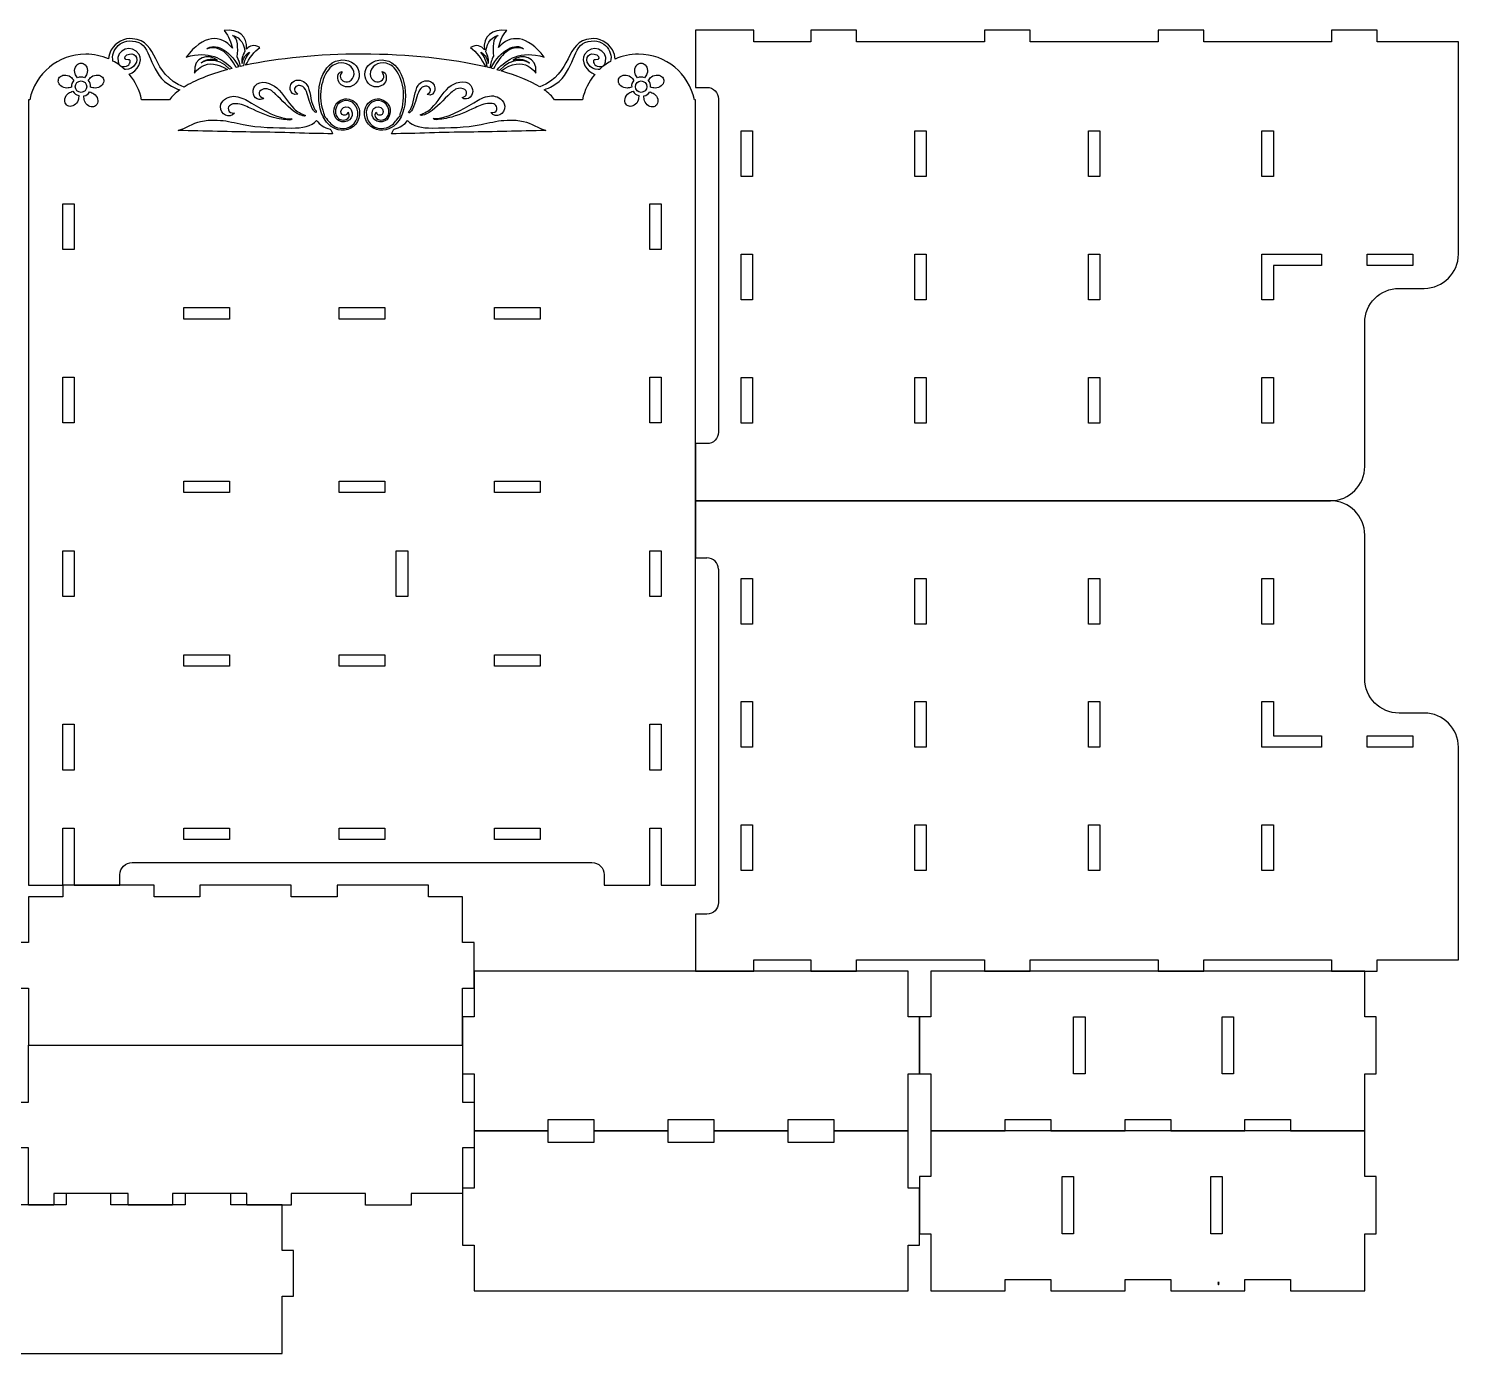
# Model space of a CAD drawing. Extents: x 0 to 3260, y 58 to 1703.
# Drawn here: x 1485 to 3260, y 58 to 1703 of the extents above; entities that cross this region are included whole.
import ezdxf

# ---------------------------------------------------------------- set-up
doc = ezdxf.new("R2010")
doc.units = 0
doc.layers.add('A0102_Printing_01', color=7, linetype='CONTINUOUS')

msp = doc.modelspace()

# ---------------------------------------------------------------- linework, layer by layer
at = {"layer": 'A0102_Printing_01', "color": 1}
for points in [[(3259.967919, 1422.806964), (3259.967919, 1686.491958), (3159.337921, 1686.491958), (3159.337921, 1700.664957), (3102.644922, 1700.664957), (3102.644922, 1686.491958), (2943.904926, 1686.491958), (2943.904926, 1700.664957), (2887.211928, 1700.664957), (2887.211928, 1686.491958), (2728.470932, 1686.491958), (2728.470932, 1700.664957), (2671.778933, 1700.664957), (2671.778933, 1686.491958), (2513.037937, 1686.491958), (2513.037937, 1700.664957), (2456.344939, 1700.664957), (2456.344939, 1686.491958), (2385.47894, 1686.491958), (2385.47894, 1700.664957), (2313.195942, 1700.664957), (2313.195942, 1629.798959), (2327.368942, 1629.798959)], [(2341.541941, 1615.62496), (2341.541941, 1201.76697)], [(1486.899663, 1614.39826), (1485.479663, 1614.39826), (1485.479663, 639.280284), (1527.998662, 639.280284), (1527.998662, 710.146282), (1542.172661, 710.146282), (1542.172661, 639.280284), (1598.86566, 639.280284), (1598.86566, 652.359284)], [(1660.438658, 1614.39826), (1625.791659, 1614.39826)], [(2172.883646, 1614.39826), (2138.236647, 1614.39826)], [(2199.809645, 652.359284), (2199.809645, 639.280284), (2256.502644, 639.280284), (2256.502644, 710.146282), (2270.676643, 710.146282), (2270.676643, 639.280284), (2313.195642, 639.280284), (2313.195642, 1614.39826), (2311.775642, 1614.39826)], [(3186.33792, 1380.349965), (3217.51092, 1380.349965)], [(3143.746921, 1159.373971), (3143.746921, 1337.758967)], [(2327.368942, 1187.59397), (2313.195942, 1187.59397), (2313.195942, 1116.727972), (3101.100922, 1116.727972)], [(3101.100922, 1116.727972), (2313.195942, 1116.727972), (2313.195942, 1045.861974), (2327.368942, 1045.861974)], [(3143.746921, 895.696978), (3143.746921, 1074.081973)], [(2341.541941, 1031.687974), (2341.541941, 617.829985)], [(3217.51092, 853.105979), (3186.33792, 853.105979)], [(2327.368942, 603.656985), (2313.195942, 603.656985), (2313.195942, 532.790987), (2385.47894, 532.790987), (2385.47894, 546.963986), (2456.344939, 546.963986), (2456.344939, 532.790987), (2513.037937, 532.790987), (2513.037937, 546.963986), (2671.778933, 546.963986), (2671.778933, 532.790987), (2728.470932, 532.790987), (2728.470932, 546.963986), (2887.211928, 546.963986), (2887.211928, 532.790987), (2943.904926, 532.790987), (2943.904926, 546.963986), (3102.644922, 546.963986), (3102.644922, 532.790987), (3159.337921, 532.790987), (3159.337921, 546.963986), (3259.967919, 546.963986), (3259.967919, 810.64898)], [(1614.13266, 667.626283), (2184.542645, 667.626283)], [(1471.383563, 369.988891), (1485.556563, 369.988891), (1485.556563, 440.854889), (2024.139449, 440.854889), (2024.139449, 511.720887), (2038.312449, 511.720887), (2038.312449, 568.413886), (2024.139449, 568.413886), (2024.139449, 625.106884), (1981.61945, 625.106884), (1981.61945, 639.279884), (1868.233453, 639.279884), (1868.233453, 625.106884), (1811.540455, 625.106884), (1811.540455, 639.279884), (1698.154458, 639.279884), (1698.154458, 625.106884), (1641.462459, 625.106884), (1641.462459, 639.279884), (1528.076462, 639.279884), (1528.076462, 625.106884), (1485.556463, 625.106884), (1485.556463, 568.413886), (1471.383463, 568.413886)], [(1471.383463, 511.720887), (1485.556463, 511.720887), (1485.556563, 440.854889), (2024.139549, 440.854889), (2024.139549, 369.988891), (2038.312549, 369.988891), (2038.312549, 313.295892), (2024.139549, 313.295892), (2024.139549, 256.602894), (1960.359551, 256.602894), (1960.359551, 242.429894), (1903.666552, 242.429894), (1903.666552, 256.602894), (1811.540555, 256.602894), (1811.540555, 242.429894), (1756.265556, 242.429894), (1756.265556, 256.602894), (1664.139558, 256.602894), (1664.139558, 242.429894), (1608.86356, 242.429894), (1608.86356, 256.602894), (1516.737562, 256.602894), (1516.737562, 242.429894), (1485.556563, 242.429894), (1485.556563, 313.295892), (1471.383563, 313.295892)], [(1261.532568, 58.195699), (1800.115555, 58.195699), (1800.115555, 129.061697), (1814.288555, 129.061697), (1814.288555, 185.754695), (1800.115555, 185.754695), (1800.115555, 242.447694), (1736.335557, 242.447694), (1736.335557, 256.620694), (1679.642558, 256.620694), (1679.642558, 242.447694), (1587.51656, 242.447694), (1587.51656, 256.620694), (1532.241562, 256.620694), (1532.241562, 242.447694), (1440.115564, 242.447694)]]:
    msp.add_lwpolyline(points, dxfattribs=at)
for points in [[(1706.577657, 1677.777258)], [(1754.014656, 1674.782258)], [(2046.663649, 1673.682258)], [(2099.854648, 1677.777258)], [(1543.515661, 1654.819259)], [(1866.378653, 1662.372258)], [(2207.802645, 1662.110258)], [(2238.581644, 1654.819259)], [(1522.370662, 1637.574259)], [(1578.725661, 1637.574259)], [(1815.383655, 1637.922259)], [(2217.437645, 1637.574259)], [(2273.792643, 1637.574259)], [(1543.431661, 1630.679259)], [(1766.215656, 1631.471259)], [(2007.07865, 1629.884259)], [(2062.276648, 1619.12426)], [(2238.498644, 1630.679259)], [(1546.983661, 1613.94926)], [(1570.265661, 1608.62626)], [(1660.438658, 1614.39826)], [(1723.751657, 1606.17426)], [(1902.533652, 1600.43826)], [(1958.764651, 1601.56826)], [(2242.050644, 1613.94926)], [(2254.861644, 1606.83526)], [(1766.297656, 1574.301261)], [(2032.376649, 1574.301261)], [(2384.06194, 1519.247962), (2369.888941, 1519.247962), (2369.888941, 1575.940961), (2384.06194, 1575.940961)], [(2599.494935, 1519.247962), (2585.321935, 1519.247962), (2585.321935, 1575.940961), (2599.494935, 1575.940961)], [(2814.92793, 1519.247962), (2800.75493, 1519.247962), (2800.75493, 1575.940961), (2814.92793, 1575.940961)], [(3030.360924, 1519.247962), (3016.187925, 1519.247962), (3016.187925, 1575.940961), (3030.360924, 1575.940961)], [(1542.172661, 1428.729264), (1527.999662, 1428.729264), (1527.999662, 1485.422263), (1542.172661, 1485.422263)], [(2270.676643, 1428.729264), (2256.503644, 1428.729264), (2256.503644, 1485.422263), (2270.676643, 1485.422263)], [(2384.06194, 1366.176966), (2369.888941, 1366.176966), (2369.888941, 1422.869964), (2384.06194, 1422.869964)], [(2599.494935, 1366.176966), (2585.321935, 1366.176966), (2585.321935, 1422.869964), (2599.494935, 1422.869964)], [(2814.92793, 1366.176966), (2800.75493, 1366.176966), (2800.75493, 1422.869964), (2814.92793, 1422.869964)], [(3089.888923, 1422.869964), (3089.888923, 1408.695965), (3030.360924, 1408.695965), (3030.360924, 1366.176966), (3016.187925, 1366.176966), (3016.187925, 1422.869964)], [(3203.27492, 1408.695965), (3146.581921, 1408.695965), (3146.581921, 1422.868964), (3203.27492, 1422.868964)], [(1734.927657, 1342.272266), (1678.234658, 1342.272266), (1678.234658, 1356.445266), (1734.927657, 1356.445266)], [(1927.683652, 1342.272266), (1870.990653, 1342.272266), (1870.990653, 1356.445266), (1927.683652, 1356.445266)], [(2120.439647, 1342.272266), (2063.746648, 1342.272266), (2063.746648, 1356.445266), (2120.439647, 1356.445266)], [(1542.172661, 1213.29527), (1527.999662, 1213.29527), (1527.999662, 1269.988268), (1542.172661, 1269.988268)], [(2270.676643, 1213.29527), (2256.503644, 1213.29527), (2256.503644, 1269.988268), (2270.676643, 1269.988268)], [(2384.06194, 1213.10597), (2369.888941, 1213.10597), (2369.888941, 1269.798968), (2384.06194, 1269.798968)], [(2599.494935, 1213.10597), (2585.321935, 1213.10597), (2585.321935, 1269.798968), (2599.494935, 1269.798968)], [(2814.92793, 1213.10597), (2800.75493, 1213.10597), (2800.75493, 1269.798968), (2814.92793, 1269.798968)], [(3030.360924, 1213.10597), (3016.187925, 1213.10597), (3016.187925, 1269.798968), (3030.360924, 1269.798968)], [(1734.927657, 1126.839272), (1678.234658, 1126.839272), (1678.234658, 1141.012271), (1734.927657, 1141.012271)], [(1927.683652, 1126.839272), (1870.990653, 1126.839272), (1870.990653, 1141.012271), (1927.683652, 1141.012271)], [(2120.439647, 1126.839272), (2063.746648, 1126.839272), (2063.746648, 1141.012271), (2120.439647, 1141.012271)], [(1542.172661, 997.862275), (1527.999662, 997.862275), (1527.999662, 1054.555274), (1542.172661, 1054.555274)], [(1956.030651, 997.863275), (1941.857651, 997.863275), (1941.857651, 1054.556274), (1956.030651, 1054.556274)], [(2270.676643, 997.862275), (2256.503644, 997.862275), (2256.503644, 1054.555274), (2270.676643, 1054.555274)], [(2369.888941, 1020.349974), (2384.06194, 1020.349974), (2384.06194, 963.656976), (2369.888941, 963.656976)], [(2585.321935, 1020.349974), (2599.494935, 1020.349974), (2599.494935, 963.656976), (2585.321935, 963.656976)], [(2800.75493, 1020.349974), (2814.92793, 1020.349974), (2814.92793, 963.656976), (2800.75493, 963.656976)], [(3016.187925, 1020.349974), (3030.360924, 1020.349974), (3030.360924, 963.656976), (3016.187925, 963.656976)], [(1734.927657, 911.406277), (1678.234658, 911.406277), (1678.234658, 925.579277), (1734.927657, 925.579277)], [(1927.683652, 911.406277), (1870.990653, 911.406277), (1870.990653, 925.579277), (1927.683652, 925.579277)], [(2120.439647, 911.406277), (2063.746648, 911.406277), (2063.746648, 925.579277), (2120.439647, 925.579277)], [(2369.888941, 867.278978), (2384.06194, 867.278978), (2384.06194, 810.58598), (2369.888941, 810.58598)], [(2585.321935, 867.278978), (2599.494935, 867.278978), (2599.494935, 810.58598), (2585.321935, 810.58598)], [(2800.75493, 867.278978), (2814.92793, 867.278978), (2814.92793, 810.58598), (2800.75493, 810.58598)], [(3016.187925, 810.58598), (3016.187925, 810.58598), (3016.187925, 867.278978), (3030.360924, 867.278978), (3030.360924, 824.758979), (3089.888923, 824.758979), (3089.888923, 810.58598)], [(1542.172661, 782.42928), (1527.999662, 782.42928), (1527.999662, 839.122279), (1542.172661, 839.122279)], [(2270.676643, 782.42928), (2256.503644, 782.42928), (2256.503644, 839.122279), (2270.676643, 839.122279)], [(3146.581921, 824.758979), (3203.27492, 824.758979), (3203.27492, 810.58598), (3146.581921, 810.58598)], [(1734.927657, 695.973283), (1678.234658, 695.973283), (1678.234658, 710.146282), (1734.927657, 710.146282)], [(1927.683652, 695.973283), (1870.990653, 695.973283), (1870.990653, 710.146282), (1927.683652, 710.146282)], [(2120.439647, 695.973283), (2063.746648, 695.973283), (2063.746648, 710.146282), (2120.439647, 710.146282)], [(2369.888941, 714.207982), (2384.06194, 714.207982), (2384.06194, 657.514984), (2369.888941, 657.514984)], [(2585.321935, 714.207982), (2599.494935, 714.207982), (2599.494935, 657.514984), (2585.321935, 657.514984)], [(2800.75493, 714.207982), (2814.92793, 714.207982), (2814.92793, 657.514984), (2800.75493, 657.514984)], [(3016.187925, 714.207982), (3030.360924, 714.207982), (3030.360924, 657.514984), (3016.187925, 657.514984)], [(2576.940136, 532.771687), (2038.357149, 532.771687), (2038.357149, 476.078688), (2024.184149, 476.078688), (2024.184149, 405.21269), (2038.357149, 405.21269), (2038.357149, 334.346692), (2130.483147, 334.346692), (2130.483147, 348.519691), (2187.176145, 348.519691), (2187.176145, 334.346692), (2279.302143, 334.346692), (2279.302143, 348.519691), (2335.995142, 348.519691), (2335.995142, 334.346692), (2428.121139, 334.346692), (2428.121139, 348.519691), (2484.814138, 348.519691), (2484.814138, 334.346692), (2576.940136, 334.346692), (2576.940136, 405.21269), (2591.113135, 405.21269), (2591.113135, 476.078688), (2576.940136, 476.078688)], [(3143.868921, 532.771987), (2605.286935, 532.771987), (2605.286935, 476.078988), (2591.113935, 476.078988), (2591.113935, 405.21299), (2605.286935, 405.21299), (2605.286935, 334.345992), (2697.412933, 334.345992), (2697.412933, 348.519991), (2754.105931, 348.519991), (2754.105931, 334.345992), (2846.231929, 334.345992), (2846.231929, 348.519991), (2902.924927, 348.519991), (2902.924927, 334.345992), (2995.050925, 334.345992), (2995.050925, 348.519991), (3051.742924, 348.519991), (3051.742924, 334.345992), (3143.868921, 334.345992), (3143.868921, 405.21299), (3158.042921, 405.21299), (3158.042921, 476.078988), (3143.868921, 476.078988)], [(2796.62493, 405.21299), (2782.45193, 405.21299), (2782.45193, 476.078988), (2796.62493, 476.078988)], [(2980.876925, 405.21299), (2966.703926, 405.21299), (2966.703926, 476.078988), (2980.876925, 476.078988)], [(2576.940136, 192.614195), (2591.113135, 192.614195), (2591.113135, 263.480193), (2576.940136, 263.480193), (2576.940136, 334.346192), (2484.814138, 334.346192), (2484.814138, 320.173192), (2428.121139, 320.173192), (2428.121139, 334.346192), (2335.995142, 334.346192), (2335.995142, 320.173192), (2279.302143, 320.173192), (2279.302143, 334.346192), (2187.176145, 334.346192), (2187.176145, 320.173192), (2130.483147, 320.173192), (2130.483147, 334.346192), (2038.357149, 334.346192), (2038.357149, 263.480193), (2024.184149, 263.480193), (2024.184149, 192.614195), (2038.357149, 192.614195), (2038.357149, 135.921197), (2576.940136, 135.921197)], [(2605.286935, 277.653993), (2591.113935, 277.653993), (2591.113935, 206.786995), (2605.286935, 206.786995), (2605.286935, 135.920997), (2697.412933, 135.920997), (2697.412933, 150.093996), (2754.105931, 150.093996), (2754.105931, 135.920997), (2846.231929, 135.920997), (2846.231929, 150.093996), (2902.924927, 150.093996), (2902.924927, 135.920997), (2995.050925, 135.920997), (2995.050925, 150.093996), (3051.742924, 150.093996), (3051.742924, 135.920997), (3143.868921, 135.920997), (3143.868921, 206.786995), (3158.042921, 206.786995), (3158.042921, 277.653993), (3143.868921, 277.653993), (3143.868921, 334.345992), (2605.286935, 334.345992)], [(2768.278931, 277.653993), (2782.45193, 277.653993), (2782.45193, 206.787995), (2768.278931, 206.787995)], [(2952.530926, 277.653993), (2966.703926, 277.653993), (2966.703926, 206.787995), (2952.530926, 206.787995)]]:
    msp.add_lwpolyline(points, close=True, dxfattribs=at)
at = {"layer": 'A0102_Printing_01', "color": 7}
msp.add_lwpolyline([(2961.271126, 146.271196), (2962.169126, 143.529196), (2963.064126, 146.271196)], close=True, dxfattribs=at)
at = {"layer": 'A0102_Printing_01', "color": 1}
for points in [[(1590.22666, 1662.463258), (1587.08566, 1675.229258), (1600.26766, 1693.895258), (1622.202659, 1685.381258)], [(1614.60866, 1690.213258), (1605.11566, 1691.853258), (1593.12066, 1685.122258), (1588.11566, 1676.406258)], [(1678.473658, 1630.253259), (1636.193659, 1646.270259), (1648.124659, 1687.389258), (1614.60866, 1690.213258)], [(1738.392657, 1678.333258), (1724.683657, 1696.090258), (1701.721657, 1695.372258), (1681.215658, 1667.470258)], [(1755.867656, 1677.217258), (1757.814656, 1693.368258), (1745.799656, 1702.767257), (1728.037657, 1700.263257)], [(1728.037657, 1700.263257), (1734.738657, 1693.063258), (1736.501657, 1685.561258), (1738.392657, 1678.333258)], [(1744.492656, 1667.790258), (1745.317656, 1678.679258), (1746.012656, 1691.445258), (1738.634657, 1694.045258)], [(1738.634657, 1694.045258), (1743.847656, 1693.856258), (1752.813656, 1687.305258), (1754.014656, 1674.782258)], [(2078.900648, 1700.263257), (2060.877648, 1702.804257), (2048.777649, 1693.088258), (2051.170649, 1676.500258)], [(2052.861649, 1674.084258), (2053.787649, 1687.063258), (2062.993648, 1693.853258), (2068.302648, 1694.045258)], [(2068.302648, 1694.045258), (2061.146648, 1691.523258), (2061.586648, 1679.435258), (2062.371648, 1668.773258)], [(2068.793648, 1679.284258), (2070.599648, 1686.218258), (2072.492648, 1693.378258), (2078.900648, 1700.263257)], [(2125.216647, 1667.470258), (2105.082647, 1694.866258), (2082.579648, 1696.058258), (2068.793648, 1679.284258)], [(2183.514645, 1690.213258), (2150.088646, 1687.396258), (2161.863646, 1646.493259), (2119.990647, 1630.384259)], [(2175.920646, 1685.381258), (2198.059645, 1693.974258), (2211.280645, 1674.880258), (2207.802645, 1662.110258)], [(2210.007645, 1676.406258), (2205.001645, 1685.122258), (2193.006645, 1691.853258), (2183.514645, 1690.213258)], [(1556.345661, 1671.091258), (1522.061662, 1671.091258), (1493.465663, 1646.744259), (1486.899663, 1614.39826)], [(1584.54566, 1665.241258), (1575.901661, 1668.996258), (1566.370661, 1671.091258), (1556.345661, 1671.091258)], [(1588.11566, 1676.406258), (1586.06866, 1672.792258), (1584.88166, 1668.953258), (1584.54566, 1665.241258)], [(1622.719659, 1670.538258), (1614.43566, 1684.431258), (1592.94866, 1677.183258), (1596.48666, 1661.564258)], [(1609.08566, 1664.066258), (1604.16666, 1663.721258), (1603.21766, 1668.036258), (1607.53166, 1670.106258)], [(1618.31866, 1669.071258), (1623.064659, 1663.894258), (1616.67966, 1651.640259), (1605.63366, 1651.812259)], [(1607.53166, 1670.106258), (1611.84666, 1672.178258), (1615.64366, 1671.919258), (1618.31866, 1669.071258)], [(1610.32466, 1646.125259), (1621.055659, 1650.191259), (1627.374659, 1662.755258), (1622.719659, 1670.538258)], [(1622.202659, 1685.381258), (1638.511659, 1678.995258), (1636.181659, 1644.822259), (1662.760658, 1631.360259)], [(1681.215658, 1667.470258), (1709.634657, 1675.771258), (1725.740657, 1665.648258), (1737.996657, 1653.345259)], [(1719.745657, 1663.700258), (1708.626657, 1671.964258), (1689.828658, 1668.656258), (1691.247658, 1647.667259)], [(1734.957657, 1652.551259), (1719.039657, 1668.819258), (1703.180657, 1662.700258), (1699.459658, 1660.046258)], [(1706.577657, 1677.777258), (1716.252657, 1685.189258), (1733.896657, 1677.552258), (1746.369656, 1655.401259)], [(1742.952656, 1654.585259), (1734.725657, 1670.456258), (1722.648657, 1683.295258), (1706.577657, 1677.777258)], [(1754.014656, 1674.782258), (1750.781656, 1669.820258), (1749.397656, 1663.347258), (1750.414656, 1659.472259)], [(1750.414656, 1659.472259), (1751.574656, 1664.525258), (1753.638656, 1670.380258), (1759.768656, 1673.682258)], [(1759.768656, 1673.682258), (1757.485656, 1670.442258), (1753.508656, 1665.791258), (1752.018656, 1656.691259)], [(1754.763656, 1657.284259), (1759.295656, 1665.528258), (1765.944656, 1675.355258), (1772.491656, 1679.131258)], [(1899.337653, 1671.091258), (1845.211654, 1671.091258), (1795.213655, 1665.960258), (1754.763656, 1657.284259)], [(1772.491656, 1679.131258), (1765.513656, 1683.663258), (1759.786656, 1681.588258), (1755.867656, 1677.217258)], [(2052.735649, 1655.299259), (2010.84265, 1665.172258), (1957.471651, 1671.091258), (1899.337653, 1671.091258)], [(2051.170649, 1676.500258), (2047.248649, 1681.347258), (2041.288649, 1683.903258), (2033.940649, 1679.131258)], [(2033.940649, 1679.131258), (2041.022649, 1675.046258), (2048.224649, 1663.881258), (2052.735649, 1655.299259)], [(2046.663649, 1673.682258), (2052.793649, 1670.380258), (2054.857649, 1664.525258), (2056.017649, 1659.472259)], [(2054.674649, 1654.842259), (2053.456649, 1665.179258), (2049.096649, 1670.229258), (2046.663649, 1673.682258)], [(2056.017649, 1659.472259), (2056.987649, 1663.167258), (2055.777649, 1669.227258), (2052.861649, 1674.084258)], [(2062.371648, 1668.773258), (2060.411648, 1664.452258), (2058.832649, 1659.543259), (2057.710649, 1654.097259)], [(2059.143649, 1653.738259), (2071.655648, 1677.173258), (2089.939648, 1685.373258), (2099.854648, 1677.777258)], [(2099.854648, 1677.777258), (2083.201648, 1683.495258), (2070.835648, 1669.503258), (2062.599648, 1652.850259)], [(2066.838648, 1651.709259), (2079.296648, 1664.722258), (2095.546648, 1676.136258), (2125.216647, 1667.470258)], [(2106.972647, 1660.046258), (2103.128647, 1662.788258), (2086.328648, 1669.228258), (2069.892648, 1650.857259)], [(2115.184647, 1647.667259), (2116.603647, 1668.656258), (2097.805648, 1671.964258), (2086.686648, 1663.700258)], [(2135.361647, 1631.360259), (2161.940646, 1644.822259), (2159.610646, 1678.995258), (2175.920646, 1685.381258)], [(2175.402646, 1670.538258), (2170.686646, 1662.653258), (2177.238646, 1649.867259), (2188.226645, 1645.976259)], [(2192.489645, 1651.812259), (2181.443645, 1651.640259), (2175.057646, 1663.894258), (2179.803646, 1669.071258)], [(2201.636645, 1661.564258), (2205.174645, 1677.183258), (2183.687645, 1684.431258), (2175.402646, 1670.538258)], [(2179.803646, 1669.071258), (2182.479645, 1671.919258), (2186.275645, 1672.178258), (2190.590645, 1670.106258)], [(2190.590645, 1670.106258), (2194.905645, 1668.036258), (2193.956645, 1663.721258), (2189.037645, 1664.066258)], [(2213.593645, 1665.004258), (2213.286645, 1668.789258), (2212.097645, 1672.714258), (2210.007645, 1676.406258)], [(2242.329644, 1671.091258), (2232.096644, 1671.091258), (2222.378644, 1668.908258), (2213.593645, 1665.004258)], [(2311.775642, 1614.39826), (2305.209642, 1646.744259), (2276.613643, 1671.091258), (2242.329644, 1671.091258)], [(1543.257661, 1646.705259), (1542.372661, 1649.276259), (1542.388661, 1652.220259), (1543.515661, 1654.819259)], [(1543.515661, 1654.819259), (1544.407661, 1656.878259), (1545.992661, 1658.716259), (1548.056661, 1659.529259)], [(1548.056661, 1659.529259), (1548.840661, 1659.835259), (1549.693661, 1659.996259), (1550.546661, 1660.000258)], [(1550.546661, 1660.000258), (1551.403661, 1659.996259), (1552.255661, 1659.835259), (1553.040661, 1659.529259)], [(1553.040661, 1659.529259), (1555.103661, 1658.716259), (1556.688661, 1656.878259), (1557.581661, 1654.819259)], [(1557.581661, 1654.819259), (1558.707661, 1652.220259), (1558.723661, 1649.276259), (1557.839661, 1646.705259)], [(1604.87366, 1651.845259), (1600.48066, 1655.977259), (1595.56266, 1659.552259), (1590.22666, 1662.463258)], [(1596.48666, 1661.564258), (1597.34966, 1657.766259), (1600.28366, 1654.056259), (1607.01466, 1656.127259)], [(1605.63366, 1651.812259), (1605.37466, 1651.817259), (1605.12566, 1651.833259), (1604.87366, 1651.845259)], [(1607.01466, 1656.127259), (1611.06966, 1657.421259), (1614.00466, 1664.411258), (1609.08566, 1664.066258)], [(1732.264657, 1651.828259), (1709.964657, 1645.725259), (1691.624658, 1638.413259), (1678.473658, 1630.253259)], [(1691.247658, 1647.667259), (1695.104658, 1652.268259), (1697.396658, 1654.192259), (1701.059657, 1656.131259)], [(1699.459658, 1660.046258), (1703.907657, 1664.563258), (1711.117657, 1665.995258), (1719.745657, 1663.700258)], [(1701.059657, 1656.131259), (1708.843657, 1660.575258), (1720.149657, 1660.131258), (1732.264657, 1651.828259)], [(1737.996657, 1653.345259), (1736.975657, 1653.083259), (1735.962657, 1652.818259), (1734.957657, 1652.551259)], [(1746.369656, 1655.401259), (1745.222656, 1655.131259), (1744.082656, 1654.860259), (1742.952656, 1654.585259)], [(1748.337656, 1655.861259), (1747.341656, 1660.209258), (1746.044656, 1664.192258), (1744.492656, 1667.790258)], [(1752.018656, 1656.691259), (1750.782656, 1656.418259), (1749.555656, 1656.141259), (1748.337656, 1655.861259)], [(1853.384654, 1589.11926), (1839.446654, 1610.39326), (1844.057654, 1653.360259), (1866.378653, 1662.372258)], [(1861.767653, 1655.980259), (1849.401654, 1645.919259), (1844.371654, 1621.397259), (1850.449654, 1601.38026)], [(1869.522653, 1659.857259), (1866.902653, 1659.228259), (1863.863653, 1657.656259), (1861.767653, 1655.980259)], [(1866.378653, 1662.372258), (1868.684653, 1663.211258), (1872.352653, 1663.630258), (1874.343653, 1663.944258)], [(1889.329653, 1646.128259), (1889.538653, 1655.456259), (1879.478653, 1662.268258), (1869.522653, 1659.857259)], [(1874.343653, 1663.944258), (1885.766653, 1664.258258), (1896.036653, 1656.713259), (1895.931653, 1645.710259)], [(1902.848652, 1645.710259), (1902.638652, 1656.713259), (1913.013652, 1664.258258), (1924.436652, 1663.944258)], [(1929.152652, 1659.857259), (1919.301652, 1662.268258), (1909.240652, 1655.456259), (1909.450652, 1646.128259)], [(1924.436652, 1663.944258), (1926.427652, 1663.630258), (1930.095652, 1663.211258), (1932.400652, 1662.372258)], [(1936.907652, 1655.980259), (1934.811652, 1657.656259), (1931.771652, 1659.228259), (1929.152652, 1659.857259)], [(1932.400652, 1662.372258), (1954.617651, 1653.360259), (1959.228651, 1610.39326), (1945.290651, 1589.11926)], [(1948.329651, 1601.38026), (1954.303651, 1621.397259), (1949.273651, 1645.919259), (1936.907652, 1655.980259)], [(2057.710649, 1654.097259), (2056.704649, 1654.347259), (2055.695649, 1654.596259), (2054.674649, 1654.842259)], [(2062.599648, 1652.850259), (2061.458648, 1653.149259), (2060.304648, 1653.445259), (2059.143649, 1653.738259)], [(2069.892648, 1650.857259), (2068.884648, 1651.144259), (2067.863648, 1651.427259), (2066.838648, 1651.709259)], [(2071.989648, 1650.249259), (2084.919648, 1660.052258), (2097.123648, 1660.841258), (2105.372647, 1656.131259)], [(2086.686648, 1663.700258), (2095.314648, 1665.995258), (2102.524647, 1664.563258), (2106.972647, 1660.046258)], [(2105.372647, 1656.131259), (2109.035647, 1654.192259), (2111.327647, 1652.268259), (2115.184647, 1647.667259)], [(2189.037645, 1664.066258), (2184.118645, 1664.411258), (2187.052645, 1657.421259), (2191.108645, 1656.127259)], [(2191.108645, 1656.127259), (2197.839645, 1654.056259), (2200.773645, 1657.766259), (2201.636645, 1661.564258)], [(2193.829645, 1651.871259), (2193.392645, 1651.841259), (2192.946645, 1651.821259), (2192.489645, 1651.812259)], [(2207.802645, 1662.110258), (2202.725645, 1659.271259), (2198.037645, 1655.825259), (2193.829645, 1651.871259)], [(2238.324644, 1646.705259), (2237.439644, 1649.276259), (2237.455644, 1652.220259), (2238.581644, 1654.819259)], [(2238.581644, 1654.819259), (2239.474644, 1656.878259), (2241.059644, 1658.716259), (2243.123644, 1659.529259)], [(2243.123644, 1659.529259), (2243.907644, 1659.835259), (2244.760644, 1659.996259), (2245.612644, 1660.000258)], [(2245.612644, 1660.000258), (2246.469644, 1659.996259), (2247.322644, 1659.835259), (2248.106644, 1659.529259)], [(2248.106644, 1659.529259), (2250.170644, 1658.716259), (2251.755644, 1656.878259), (2252.648644, 1654.819259)], [(2252.648644, 1654.819259), (2253.774644, 1652.220259), (2253.790644, 1649.276259), (2252.905644, 1646.705259)], [(1522.370662, 1637.574259), (1522.318662, 1638.415259), (1522.430662, 1639.276259), (1522.692662, 1640.088259)], [(1525.443662, 1631.802259), (1523.762662, 1633.286259), (1522.503662, 1635.362259), (1522.370662, 1637.574259)], [(1522.692662, 1640.088259), (1522.957662, 1640.901259), (1523.372662, 1641.661259), (1523.907662, 1642.313259)], [(1523.907662, 1642.313259), (1525.319662, 1644.026259), (1527.559662, 1644.967259), (1529.787662, 1645.177259)], [(1529.787662, 1645.177259), (1532.607662, 1645.446259), (1535.415662, 1644.549259), (1537.587662, 1642.916259)], [(1537.587662, 1642.916259), (1539.156662, 1641.733259), (1540.395661, 1640.165259), (1541.634661, 1638.596259)], [(1541.634661, 1638.596259), (1539.397662, 1636.331259), (1538.416662, 1633.310259), (1538.890662, 1630.165259)], [(1546.113661, 1641.524259), (1545.007661, 1643.186259), (1543.897661, 1644.847259), (1543.257661, 1646.705259)], [(1543.431661, 1630.679259), (1543.431661, 1634.609259), (1546.618661, 1637.795259), (1550.548661, 1637.795259)], [(1554.983661, 1641.524259), (1552.139661, 1642.948259), (1548.957661, 1642.948259), (1546.113661, 1641.524259)], [(1550.548661, 1637.795259), (1554.478661, 1637.795259), (1557.664661, 1634.609259), (1557.664661, 1630.679259)], [(1557.839661, 1646.705259), (1557.199661, 1644.847259), (1556.089661, 1643.186259), (1554.983661, 1641.524259)], [(1559.462661, 1638.596259), (1560.701661, 1640.165259), (1561.940661, 1641.733259), (1563.508661, 1642.916259)], [(1562.201661, 1630.165259), (1562.680661, 1633.310259), (1561.698661, 1636.331259), (1559.462661, 1638.596259)], [(1563.508661, 1642.916259), (1565.681661, 1644.549259), (1568.488661, 1645.446259), (1571.308661, 1645.177259)], [(1571.308661, 1645.177259), (1573.537661, 1644.967259), (1575.777661, 1644.026259), (1577.189661, 1642.313259)], [(1578.725661, 1637.574259), (1578.593661, 1635.362259), (1577.334661, 1633.286259), (1575.652661, 1631.802259)], [(1577.189661, 1642.313259), (1577.724661, 1641.661259), (1578.138661, 1640.901259), (1578.404661, 1640.088259)], [(1578.404661, 1640.088259), (1578.665661, 1639.276259), (1578.778661, 1638.415259), (1578.725661, 1637.574259)], [(1625.791659, 1614.39826), (1623.366659, 1626.340259), (1617.93266, 1637.186259), (1610.32466, 1646.125259)], [(1766.215656, 1631.471259), (1773.131656, 1640.378259), (1787.174655, 1634.824259), (1793.462655, 1629.165259)], [(1819.470655, 1621.574259), (1808.362655, 1617.90526), (1807.209655, 1634.253259), (1815.383655, 1637.922259)], [(1823.348654, 1631.843259), (1819.156655, 1633.100259), (1813.706655, 1629.852259), (1815.907655, 1625.032259)], [(1815.383655, 1637.922259), (1821.566654, 1640.646259), (1828.273654, 1636.873259), (1830.893654, 1632.996259)], [(1830.893654, 1632.996259), (1835.085654, 1626.708259), (1835.399654, 1613.39926), (1838.857654, 1606.06326)], [(1871.409653, 1635.020259), (1868.265653, 1639.212259), (1868.055653, 1648.853259), (1874.343653, 1649.377259)], [(1881.574653, 1630.304259), (1878.116653, 1630.199259), (1873.400653, 1632.400259), (1871.409653, 1635.020259)], [(1872.247653, 1643.928259), (1872.142653, 1638.897259), (1877.592653, 1635.020259), (1883.146653, 1637.116259)], [(1874.343653, 1649.377259), (1874.657653, 1648.120259), (1872.352653, 1646.443259), (1872.247653, 1643.928259)], [(1895.931653, 1645.710259), (1895.826653, 1638.164259), (1889.748653, 1630.304259), (1881.574653, 1630.304259)], [(1883.146653, 1637.116259), (1887.023653, 1638.479259), (1889.224653, 1642.460259), (1889.329653, 1646.128259)], [(1917.100652, 1630.304259), (1909.031652, 1630.304259), (1902.952652, 1638.164259), (1902.848652, 1645.710259)], [(1909.450652, 1646.128259), (1909.450652, 1642.460259), (1911.755652, 1638.479259), (1915.528652, 1637.116259)], [(1915.528652, 1637.116259), (1921.187652, 1635.020259), (1926.532652, 1638.897259), (1926.427652, 1643.928259)], [(1927.370652, 1635.020259), (1925.379652, 1632.400259), (1920.663652, 1630.199259), (1917.100652, 1630.304259)], [(1926.427652, 1643.928259), (1926.427652, 1646.443259), (1924.121652, 1648.120259), (1924.436652, 1649.377259)], [(1924.436652, 1649.377259), (1930.619652, 1648.853259), (1930.409652, 1639.212259), (1927.370652, 1635.020259)], [(1968.824651, 1632.274259), (1971.339651, 1636.151259), (1978.151651, 1639.924259), (1984.22965, 1637.199259)], [(1984.22965, 1637.199259), (1992.40465, 1633.531259), (1991.35665, 1617.18326), (1980.14265, 1620.851259)], [(2007.07865, 1629.884259), (2013.47165, 1635.543259), (2027.514649, 1641.097259), (2034.431649, 1632.190259)], [(2119.990647, 1630.384259), (2107.971647, 1637.799259), (2091.660648, 1644.511259), (2071.989648, 1650.249259)], [(2188.226645, 1645.976259), (2180.684645, 1637.065259), (2175.294646, 1626.275259), (2172.883646, 1614.39826)], [(2217.437645, 1637.574259), (2217.384645, 1638.415259), (2217.497645, 1639.276259), (2217.759645, 1640.088259)], [(2220.510644, 1631.802259), (2218.828645, 1633.286259), (2217.569645, 1635.362259), (2217.437645, 1637.574259)], [(2217.759645, 1640.088259), (2218.024645, 1640.901259), (2218.438645, 1641.661259), (2218.973645, 1642.313259)], [(2218.973645, 1642.313259), (2220.385644, 1644.026259), (2222.626644, 1644.967259), (2224.854644, 1645.177259)], [(2224.854644, 1645.177259), (2227.674644, 1645.446259), (2230.481644, 1644.549259), (2232.654644, 1642.916259)], [(2232.654644, 1642.916259), (2234.222644, 1641.733259), (2235.461644, 1640.165259), (2236.700644, 1638.596259)], [(2236.700644, 1638.596259), (2234.464644, 1636.331259), (2233.482644, 1633.310259), (2233.957644, 1630.165259)], [(2241.180644, 1641.524259), (2240.073644, 1643.186259), (2238.963644, 1644.847259), (2238.324644, 1646.705259)], [(2238.498644, 1630.679259), (2238.498644, 1634.609259), (2241.684644, 1637.795259), (2245.614644, 1637.795259)], [(2250.049644, 1641.524259), (2247.205644, 1642.948259), (2244.023644, 1642.948259), (2241.180644, 1641.524259)], [(2245.614644, 1637.795259), (2249.545644, 1637.795259), (2252.731644, 1634.609259), (2252.731644, 1630.679259)], [(2252.905644, 1646.705259), (2252.266644, 1644.847259), (2251.155644, 1643.186259), (2250.049644, 1641.524259)], [(2254.528644, 1638.596259), (2255.767644, 1640.165259), (2257.006644, 1641.733259), (2258.575644, 1642.916259)], [(2257.268644, 1630.165259), (2257.746644, 1633.310259), (2256.765644, 1636.331259), (2254.528644, 1638.596259)], [(2258.575644, 1642.916259), (2260.747643, 1644.549259), (2263.555643, 1645.446259), (2266.375643, 1645.177259)], [(2266.375643, 1645.177259), (2268.603643, 1644.967259), (2270.844643, 1644.026259), (2272.255643, 1642.313259)], [(2273.792643, 1637.574259), (2273.659643, 1635.362259), (2272.400643, 1633.286259), (2270.719643, 1631.802259)], [(2272.255643, 1642.313259), (2272.791643, 1641.661259), (2273.205643, 1640.901259), (2273.470643, 1640.088259)], [(2273.470643, 1640.088259), (2273.732643, 1639.276259), (2273.844643, 1638.415259), (2273.792643, 1637.574259)], [(1533.078662, 1629.046259), (1530.363662, 1629.002259), (1527.567662, 1629.927259), (1525.443662, 1631.802259)], [(1531.533662, 1609.32826), (1530.338662, 1611.19826), (1530.137662, 1613.62026), (1530.624662, 1615.80426)], [(1530.624662, 1615.80426), (1531.243662, 1618.57126), (1532.961662, 1620.965259), (1535.185662, 1622.522259)], [(1538.890662, 1630.165259), (1536.968662, 1629.622259), (1535.045662, 1629.079259), (1533.078662, 1629.046259)], [(1535.185662, 1622.522259), (1536.794662, 1623.652259), (1538.669662, 1624.344259), (1540.543661, 1625.035259)], [(1540.543661, 1625.035259), (1542.008661, 1622.212259), (1544.578661, 1620.341259), (1547.715661, 1619.82626)], [(1550.548661, 1623.562259), (1546.618661, 1623.562259), (1543.431661, 1626.749259), (1543.431661, 1630.679259)], [(1547.715661, 1619.82626), (1547.639661, 1617.82726), (1547.559661, 1615.83226), (1546.983661, 1613.94926)], [(1557.664661, 1630.679259), (1557.664661, 1626.749259), (1554.478661, 1623.562259), (1550.548661, 1623.562259)], [(1554.082661, 1619.12426), (1557.216661, 1619.63926), (1559.790661, 1621.509259), (1561.254661, 1624.333259)], [(1554.814661, 1613.24726), (1554.239661, 1615.13026), (1554.159661, 1617.12526), (1554.082661, 1619.12426)], [(1561.254661, 1624.333259), (1563.129661, 1623.641259), (1565.003661, 1622.949259), (1566.612661, 1621.819259)], [(1568.014661, 1629.046259), (1566.051661, 1629.079259), (1564.128661, 1629.622259), (1562.201661, 1630.165259)], [(1566.612661, 1621.819259), (1568.837661, 1620.262259), (1570.554661, 1617.86926), (1571.170661, 1615.10226)], [(1575.652661, 1631.802259), (1573.528661, 1629.927259), (1570.733661, 1629.002259), (1568.014661, 1629.046259)], [(1571.170661, 1615.10226), (1571.661661, 1612.91826), (1571.459661, 1610.49626), (1570.265661, 1608.62626)], [(1673.241658, 1626.761259), (1667.740658, 1622.804259), (1663.423658, 1618.67226), (1660.438658, 1614.39826)], [(1662.760658, 1631.360259), (1665.931658, 1629.758259), (1669.328658, 1628.072259), (1673.241658, 1626.761259)], [(1723.751657, 1606.17426), (1724.275657, 1613.61526), (1731.925657, 1617.91126), (1737.898657, 1618.64526)], [(1737.898657, 1618.64526), (1744.186656, 1619.48326), (1751.522656, 1616.33926), (1756.552656, 1613.61526)], [(1771.664656, 1614.80826), (1764.119656, 1615.43726), (1761.813656, 1625.707259), (1766.215656, 1631.471259)], [(1783.716655, 1627.383259), (1778.686656, 1629.165259), (1771.140656, 1627.279259), (1771.664656, 1621.410259)], [(1771.664656, 1621.410259), (1771.874656, 1618.58026), (1774.389656, 1617.63726), (1777.114656, 1616.69526)], [(1777.114656, 1616.69526), (1776.485656, 1614.91326), (1773.551656, 1614.70326), (1771.664656, 1614.80826)], [(1794.824655, 1618.68526), (1791.471655, 1621.830259), (1787.908655, 1625.917259), (1783.716655, 1627.383259)], [(1793.462655, 1629.165259), (1801.741655, 1621.830259), (1806.981655, 1610.93026), (1814.841655, 1603.49026)], [(1822.176654, 1595.94426), (1810.858655, 1600.87026), (1803.418655, 1610.61726), (1794.824655, 1618.68526)], [(1815.907655, 1625.032259), (1816.641655, 1623.250259), (1818.213655, 1623.250259), (1819.470655, 1621.574259)], [(1833.618654, 1613.60926), (1831.522654, 1620.735259), (1830.055654, 1629.852259), (1823.348654, 1631.843259)], [(1886.185653, 1611.86026), (1876.858653, 1616.68126), (1864.597653, 1609.97426), (1866.378653, 1597.71326)], [(1866.798653, 1608.61126), (1869.208653, 1612.38426), (1875.705653, 1616.89126), (1883.146653, 1615.21426)], [(1883.146653, 1615.21426), (1889.434653, 1613.85126), (1895.302653, 1607.98326), (1896.141653, 1600.43826)], [(1902.533652, 1600.43826), (1903.372652, 1607.98326), (1909.345652, 1613.85126), (1915.528652, 1615.21426)], [(1932.400652, 1597.71326), (1934.182652, 1609.97426), (1921.816652, 1616.68126), (1912.594652, 1611.86026)], [(1915.528652, 1615.21426), (1922.969652, 1616.89126), (1929.466652, 1612.38426), (1931.876652, 1608.61126)], [(1960.860651, 1605.34026), (1964.213651, 1612.67726), (1964.632651, 1625.986259), (1968.824651, 1632.274259)], [(1976.265651, 1631.121259), (1969.663651, 1629.130259), (1967.652651, 1619.46926), (1965.556651, 1612.34326)], [(1983.81065, 1624.309259), (1985.90665, 1629.130259), (1980.56265, 1632.378259), (1976.265651, 1631.121259)], [(2005.71665, 1619.40426), (1997.22865, 1611.33526), (1989.78765, 1601.58926), (1978.469651, 1596.66326)], [(1980.14265, 1620.851259), (1981.40065, 1622.528259), (1982.97265, 1622.528259), (1983.81065, 1624.309259)], [(1985.70065, 1604.20926), (1993.56065, 1611.64926), (1998.80065, 1622.548259), (2007.07865, 1629.884259)], [(2016.92965, 1628.102259), (2012.73865, 1626.635259), (2009.07065, 1622.548259), (2005.71665, 1619.40426)], [(2028.981649, 1622.129259), (2029.400649, 1627.997259), (2021.960649, 1629.884259), (2016.92965, 1628.102259)], [(2023.532649, 1617.41326), (2026.151649, 1618.35626), (2028.667649, 1619.29926), (2028.981649, 1622.129259)], [(2028.981649, 1615.52726), (2027.095649, 1615.42226), (2024.056649, 1615.63226), (2023.532649, 1617.41326)], [(2034.431649, 1632.190259), (2038.832649, 1626.425259), (2036.422649, 1616.15526), (2028.981649, 1615.52726)], [(2043.623649, 1614.09426), (2048.548649, 1616.81926), (2055.884649, 1619.96226), (2062.276648, 1619.12426)], [(2062.276648, 1619.12426), (2068.145648, 1618.39126), (2075.900648, 1614.09426), (2076.319648, 1606.65326)], [(2125.260647, 1626.892259), (2129.012647, 1628.183259), (2132.293647, 1629.811259), (2135.361647, 1631.360259)], [(2138.236647, 1614.39826), (2135.219647, 1618.71826), (2130.848647, 1622.896259), (2125.260647, 1626.892259)], [(2228.145644, 1629.046259), (2225.429644, 1629.002259), (2222.634644, 1629.927259), (2220.510644, 1631.802259)], [(2226.600644, 1609.32826), (2225.405644, 1611.19826), (2225.204644, 1613.62026), (2225.691644, 1615.80426)], [(2225.691644, 1615.80426), (2226.310644, 1618.57126), (2228.028644, 1620.965259), (2230.252644, 1622.522259)], [(2233.957644, 1630.165259), (2232.034644, 1629.622259), (2230.112644, 1629.079259), (2228.145644, 1629.046259)], [(2230.252644, 1622.522259), (2231.861644, 1623.652259), (2233.736644, 1624.344259), (2235.610644, 1625.035259)], [(2235.610644, 1625.035259), (2237.074644, 1622.212259), (2239.645644, 1620.341259), (2242.782644, 1619.82626)], [(2245.614644, 1623.562259), (2241.684644, 1623.562259), (2238.498644, 1626.749259), (2238.498644, 1630.679259)], [(2242.782644, 1619.82626), (2242.706644, 1617.82726), (2242.625644, 1615.83226), (2242.050644, 1613.94926)], [(2252.731644, 1630.679259), (2252.731644, 1626.749259), (2249.545644, 1623.562259), (2245.614644, 1623.562259)], [(2249.149644, 1619.12426), (2252.282644, 1619.63926), (2254.857644, 1621.509259), (2256.321644, 1624.333259)], [(2249.881644, 1613.24726), (2249.306644, 1615.13026), (2249.225644, 1617.12526), (2249.149644, 1619.12426)], [(2256.321644, 1624.333259), (2258.196644, 1623.641259), (2260.070643, 1622.949259), (2261.679643, 1621.819259)], [(2263.080643, 1629.046259), (2261.117643, 1629.079259), (2259.195644, 1629.622259), (2257.268644, 1630.165259)], [(2261.679643, 1621.819259), (2263.903643, 1620.262259), (2265.621643, 1617.86926), (2266.236643, 1615.10226)], [(2270.719643, 1631.802259), (2268.595643, 1629.927259), (2265.799643, 1629.002259), (2263.080643, 1629.046259)], [(2266.236643, 1615.10226), (2266.727643, 1612.91826), (2266.526643, 1610.49626), (2265.331643, 1608.62626)], [(2327.368942, 1629.798959), (2335.196942, 1629.798959), (2341.541941, 1623.452959), (2341.541941, 1615.62496)], [(1533.271662, 1607.48126), (1532.583662, 1607.98826), (1531.988662, 1608.62026), (1531.533662, 1609.32826)], [(1535.564662, 1606.39926), (1534.747662, 1606.61326), (1533.963662, 1606.98326), (1533.271662, 1607.48126)], [(1542.004661, 1607.53826), (1540.073661, 1606.39926), (1537.712662, 1605.84026), (1535.564662, 1606.39926)], [(1546.983661, 1613.94926), (1546.187661, 1611.35526), (1544.441661, 1608.98226), (1542.004661, 1607.53826)], [(1559.794661, 1606.83526), (1557.353661, 1608.28026), (1555.611661, 1610.65326), (1554.814661, 1613.24726)], [(1566.234661, 1605.69726), (1564.086661, 1605.13826), (1561.725661, 1605.69726), (1559.794661, 1606.83526)], [(1568.527661, 1606.77926), (1567.835661, 1606.28026), (1567.051661, 1605.91026), (1566.234661, 1605.69726)], [(1570.265661, 1608.62626), (1569.810661, 1607.91826), (1569.215661, 1607.28626), (1568.527661, 1606.77926)], [(1740.833656, 1598.00026), (1734.964657, 1590.45426), (1723.122657, 1595.69426), (1723.751657, 1606.17426)], [(1742.824656, 1609.52726), (1737.898657, 1609.73726), (1732.344657, 1607.64126), (1733.497657, 1601.87726)], [(1733.497657, 1601.87726), (1734.126657, 1598.94326), (1737.375657, 1597.79026), (1740.833656, 1598.00026)], [(1760.639656, 1604.07826), (1755.190656, 1606.59326), (1749.007656, 1609.42326), (1742.824656, 1609.52726)], [(1756.552656, 1613.61526), (1772.062656, 1605.12526), (1786.315655, 1593.91226), (1806.750655, 1590.87426)], [(1794.279655, 1591.39726), (1781.494655, 1594.12226), (1770.909656, 1599.36226), (1760.639656, 1604.07826)], [(1814.841655, 1603.49026), (1818.928655, 1599.61326), (1823.853654, 1597.09726), (1829.198654, 1594.89726)], [(1839.067654, 1601.34826), (1837.076654, 1604.07226), (1834.980654, 1608.99826), (1833.618654, 1613.60926)], [(1838.857654, 1606.06326), (1839.486654, 1604.70126), (1840.115654, 1603.33926), (1840.849654, 1602.29126)], [(1842.211654, 1598.83326), (1841.058654, 1598.72826), (1839.696654, 1600.40426), (1839.067654, 1601.34826)], [(1840.849654, 1602.29126), (1841.582654, 1601.34826), (1843.259654, 1600.40426), (1842.211654, 1598.83326)], [(1850.449654, 1601.38026), (1851.078654, 1599.18026), (1852.440654, 1596.97926), (1852.231654, 1594.56826)], [(1870.885653, 1588.17626), (1864.492653, 1591.42526), (1862.396653, 1601.90526), (1866.798653, 1608.61126)], [(1866.378653, 1597.71326), (1866.588653, 1596.24526), (1867.531653, 1593.83526), (1868.684653, 1592.47326)], [(1868.684653, 1592.47326), (1874.029653, 1585.76526), (1887.547653, 1590.37726), (1882.308653, 1598.65626)], [(1885.871653, 1601.80026), (1890.796653, 1591.94926), (1879.792653, 1583.67026), (1870.885653, 1588.17626)], [(1873.190653, 1600.01826), (1873.295653, 1604.21026), (1878.011653, 1606.72526), (1882.308653, 1605.25826)], [(1878.430653, 1595.19826), (1875.077653, 1594.67326), (1873.190653, 1597.18826), (1873.190653, 1600.01826)], [(1875.915653, 1578.849261), (1886.919653, 1579.164261), (1894.988653, 1588.28126), (1894.150653, 1599.39026)], [(1896.141653, 1600.43826), (1897.608653, 1587.44226), (1888.386653, 1578.116261), (1877.696653, 1576.858261)], [(1882.308653, 1598.65626), (1880.526653, 1597.39826), (1880.735653, 1595.61726), (1878.430653, 1595.19826)], [(1882.308653, 1605.25826), (1884.089653, 1604.62926), (1885.451653, 1602.74326), (1885.871653, 1601.80026)], [(1894.150653, 1599.39026), (1893.730653, 1604.00026), (1890.586653, 1609.55426), (1886.185653, 1611.86026)], [(1920.977652, 1576.858261), (1910.393652, 1578.116261), (1901.171652, 1587.44226), (1902.533652, 1600.43826)], [(1904.629652, 1599.39026), (1903.686652, 1588.28126), (1911.755652, 1579.164261), (1922.864652, 1578.849261)], [(1912.594652, 1611.86026), (1908.087652, 1609.55426), (1905.048652, 1604.00026), (1904.629652, 1599.39026)], [(1927.789652, 1588.17626), (1918.881652, 1583.67026), (1907.983652, 1591.94926), (1912.803652, 1601.80026)], [(1916.471652, 1598.65626), (1911.231652, 1590.37726), (1924.750652, 1585.76526), (1930.095652, 1592.47326)], [(1912.803652, 1601.80026), (1913.223652, 1602.74326), (1914.690652, 1604.62926), (1916.471652, 1605.25826)], [(1916.471652, 1605.25826), (1920.663652, 1606.72526), (1925.484652, 1604.21026), (1925.589652, 1600.01826)], [(1920.349652, 1595.19826), (1918.043652, 1595.61726), (1918.148652, 1597.39826), (1916.471652, 1598.65626)], [(1925.589652, 1600.01826), (1925.589652, 1597.18826), (1923.702652, 1594.67326), (1920.349652, 1595.19826)], [(1931.876652, 1608.61126), (1936.383652, 1601.90526), (1934.182652, 1591.42526), (1927.789652, 1588.17626)], [(1930.095652, 1592.47326), (1931.143652, 1593.83526), (1932.191652, 1596.24526), (1932.400652, 1597.71326)], [(1946.443651, 1594.56826), (1946.233651, 1596.97926), (1947.596651, 1599.18026), (1948.329651, 1601.38026)], [(1957.401651, 1598.11026), (1956.458651, 1599.68226), (1958.135651, 1600.62526), (1958.764651, 1601.56826)], [(1960.650651, 1600.62526), (1959.917651, 1599.68226), (1958.659651, 1598.00526), (1957.401651, 1598.11026)], [(1958.764651, 1601.56826), (1959.497651, 1602.61626), (1960.126651, 1603.97926), (1960.860651, 1605.34026)], [(1965.556651, 1612.34326), (1964.194651, 1607.73226), (1962.537651, 1603.35026), (1960.650651, 1600.62526)], [(1971.448651, 1595.61626), (1976.792651, 1597.81626), (1981.61365, 1600.33126), (1985.70065, 1604.20926)], [(1993.42565, 1591.35326), (2013.75665, 1594.39226), (2028.113649, 1605.60526), (2043.623649, 1614.09426)], [(2039.536649, 1604.55826), (2029.161649, 1599.84126), (2018.57665, 1594.60226), (2005.89665, 1591.87726)], [(2057.246649, 1610.00626), (2051.063649, 1609.90226), (2044.880649, 1607.07326), (2039.536649, 1604.55826)], [(2066.573648, 1602.35626), (2067.726648, 1608.12126), (2062.276648, 1610.21626), (2057.246649, 1610.00626)], [(2076.319648, 1606.65326), (2077.053648, 1596.17326), (2065.211648, 1590.93326), (2059.342649, 1598.47926)], [(2059.342649, 1598.47926), (2062.696648, 1598.27026), (2066.049648, 1599.42326), (2066.573648, 1602.35626)], [(2228.337644, 1607.48126), (2227.649644, 1607.98826), (2227.054644, 1608.62026), (2226.600644, 1609.32826)], [(2230.630644, 1606.39926), (2229.814644, 1606.61326), (2229.029644, 1606.98326), (2228.337644, 1607.48126)], [(2237.070644, 1607.53826), (2235.139644, 1606.39926), (2232.778644, 1605.84026), (2230.630644, 1606.39926)], [(2242.050644, 1613.94926), (2241.253644, 1611.35526), (2239.508644, 1608.98226), (2237.070644, 1607.53826)], [(2254.861644, 1606.83526), (2252.419644, 1608.28026), (2250.677644, 1610.65326), (2249.881644, 1613.24726)], [(2261.301643, 1605.69726), (2259.153644, 1605.13826), (2256.792644, 1605.69726), (2254.861644, 1606.83526)], [(2263.594643, 1606.77926), (2262.902643, 1606.28026), (2262.117643, 1605.91026), (2261.301643, 1605.69726)], [(2265.331643, 1608.62626), (2264.877643, 1607.91826), (2264.282643, 1607.28626), (2263.594643, 1606.77926)], [(1671.247658, 1576.397261), (1680.050658, 1578.912261), (1689.586658, 1585.87026), (1699.018658, 1587.54726)], [(1699.018658, 1587.54726), (1702.057657, 1588.07226), (1705.306657, 1588.80526), (1708.345657, 1589.11926)], [(1708.345657, 1589.11926), (1711.698657, 1589.43326), (1718.091657, 1589.22426), (1723.541657, 1588.91026)], [(1723.541657, 1588.91026), (1732.343657, 1588.28126), (1741.880656, 1585.66126), (1751.731656, 1583.67026)], [(1751.731656, 1583.67026), (1770.699656, 1579.897261), (1791.763655, 1579.582261), (1812.198655, 1579.373261)], [(1804.235655, 1589.82526), (1800.986655, 1590.03526), (1797.318655, 1590.76926), (1794.279655, 1591.39726)], [(1812.619655, 1590.66426), (1810.942655, 1588.35926), (1807.169655, 1589.51126), (1804.235655, 1589.82526)], [(1806.750655, 1590.87426), (1808.532655, 1590.66426), (1810.627655, 1590.76926), (1812.619655, 1590.66426)], [(1812.198655, 1579.373261), (1824.355654, 1579.164261), (1837.035654, 1581.46926), (1842.904654, 1588.91026)], [(1829.198654, 1594.89726), (1827.521654, 1593.11626), (1824.063654, 1595.10626), (1822.176654, 1595.94426)], [(1842.904654, 1588.91026), (1846.572654, 1583.46026), (1852.231654, 1579.792261), (1859.776654, 1578.011261)], [(1852.231654, 1594.56826), (1856.423654, 1589.74826), (1859.147654, 1585.13726), (1863.654653, 1582.30726)], [(1877.696653, 1576.858261), (1866.378653, 1575.391261), (1857.890654, 1582.30726), (1853.384654, 1589.11926)], [(1863.654653, 1582.30726), (1866.693653, 1580.31726), (1870.885653, 1578.744261), (1875.915653, 1578.849261)], [(1945.290651, 1589.11926), (1940.889651, 1582.30726), (1932.400652, 1575.391261), (1920.977652, 1576.858261)], [(1922.864652, 1578.849261), (1927.789652, 1578.744261), (1931.981652, 1580.31726), (1935.125652, 1582.30726)], [(1935.125652, 1582.30726), (1939.631652, 1585.13726), (1942.356651, 1589.74826), (1946.443651, 1594.56826)], [(1939.002652, 1578.011261), (1946.548651, 1579.792261), (1952.207651, 1583.46026), (1955.770651, 1588.91026)], [(1955.770651, 1588.91026), (1961.639651, 1581.46926), (1974.424651, 1579.164261), (1986.47565, 1579.373261)], [(1978.469651, 1596.66326), (1976.478651, 1595.82526), (1973.020651, 1593.83426), (1971.448651, 1595.61626)], [(1986.47565, 1579.373261), (2006.91165, 1579.582261), (2028.080649, 1579.897261), (2046.943649, 1583.67026)], [(1987.45265, 1591.14326), (1989.54865, 1591.24826), (1991.53965, 1591.14326), (1993.42565, 1591.35326)], [(1995.83565, 1590.30526), (1993.00665, 1589.99026), (1989.23365, 1588.83826), (1987.45265, 1591.14326)], [(2005.89665, 1591.87726), (2002.85765, 1591.24826), (1999.18965, 1590.51526), (1995.83565, 1590.30526)], [(2046.943649, 1583.67026), (2056.899649, 1585.66126), (2066.435648, 1588.28126), (2075.133648, 1588.91026)], [(2075.133648, 1588.91026), (2080.583648, 1589.22426), (2086.975648, 1589.43326), (2090.434648, 1589.11926)], [(2090.434648, 1589.11926), (2093.368648, 1588.80526), (2096.617648, 1588.07226), (2099.761648, 1587.54726)], [(2099.761648, 1587.54726), (2109.087647, 1585.87026), (2118.729647, 1578.912261), (2127.427647, 1576.397261)], [(1766.297656, 1574.301261), (1736.850657, 1574.616261), (1703.420657, 1575.559261), (1671.247658, 1576.397261)], [(1862.710653, 1572.310261), (1832.529654, 1572.414261), (1799.728655, 1574.091261), (1766.297656, 1574.301261)], [(1859.776654, 1578.011261), (1860.615653, 1577.801261), (1862.187653, 1573.463261), (1862.710653, 1572.310261)], [(1935.963652, 1572.310261), (1936.487652, 1573.463261), (1938.059652, 1577.801261), (1939.002652, 1578.011261)], [(2032.376649, 1574.301261), (1998.94665, 1574.091261), (1966.250651, 1572.414261), (1935.963652, 1572.310261)], [(2127.427647, 1576.397261), (2095.254648, 1575.559261), (2061.824648, 1574.616261), (2032.376649, 1574.301261)], [(3217.51092, 1380.349965), (3240.958919, 1380.349965), (3259.967919, 1399.357965), (3259.967919, 1422.806964)], [(3143.746921, 1337.758967), (3143.746921, 1361.280966), (3162.815921, 1380.349965), (3186.33792, 1380.349965)], [(2341.542141, 1201.76717), (2341.542141, 1193.93917), (2335.197142, 1187.59417), (2327.369142, 1187.59417)], [(3101.100922, 1116.727972), (3124.653922, 1116.727972), (3143.746921, 1135.820972), (3143.746921, 1159.373971)], [(3143.746921, 1074.081973), (3143.746921, 1097.634973), (3124.653922, 1116.727972), (3101.100922, 1116.727972)], [(2341.542141, 1031.688474), (2341.542141, 1039.516474), (2335.197142, 1045.861474), (2327.369142, 1045.861474)], [(3186.33792, 853.105979), (3162.815921, 853.105979), (3143.746921, 872.174978), (3143.746921, 895.696978)], [(3259.967919, 810.64898), (3259.967919, 834.096979), (3240.958919, 853.105979), (3217.51092, 853.105979)], [(1598.86566, 652.359284), (1598.86566, 660.791283), (1605.70066, 667.626283), (1614.13266, 667.626283)], [(2184.542645, 667.626283), (2192.974645, 667.626283), (2199.809645, 660.791283), (2199.809645, 652.359284)], [(2341.541941, 617.829985), (2341.541941, 610.002985), (2335.196942, 603.656985), (2327.368942, 603.656985)]]:
    msp.add_open_spline(points, degree=3, dxfattribs=at)

doc.saveas('drawing.dxf')
